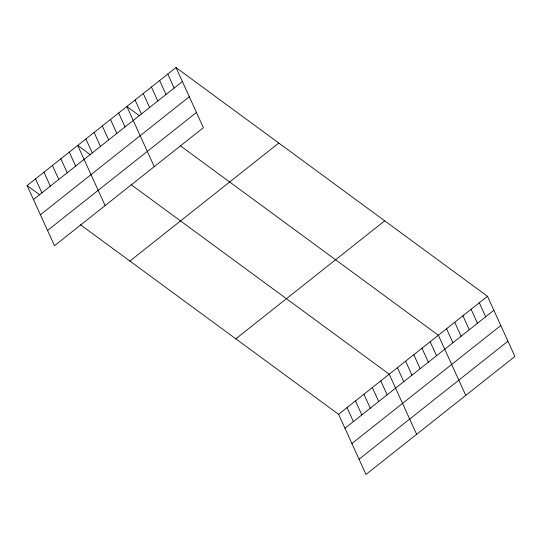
<?xml version="1.0" encoding="UTF-8"?>
<svg xmlns="http://www.w3.org/2000/svg" width="542" height="542" viewBox="0 0 542 542"><rect width="100%" height="100%" fill="white"/><g stroke="black" fill="none" stroke-linecap="round" stroke-linejoin="round"><path stroke-width="0.81" d="M176.001 67.56L203.399 127.688L54.505 245.689L27.1 185.554L176.001 67.56L487.495 296.311L514.9 356.446L365.999 474.44L338.601 414.312L80.501 224.774M33.462 199.517L182.363 81.524M40.406 214.754L189.307 96.754M47.561 230.452L196.461 112.451M129.897 261.048L278.791 143.047M235.804 338.825L384.705 220.824M338.601 414.312L487.495 296.311M344.963 428.275L493.864 310.275M351.907 443.512L500.801 325.512M359.055 459.209L507.956 341.209M139.545 115.812L126.862 106.496L154.267 166.624M180.262 145.71L438.363 335.254L465.761 395.382M90.406 154.748L77.723 145.439L105.128 205.567M131.123 184.653L389.224 374.19L416.629 434.325M27.1 185.554L39.783 194.869M479.311 302.802L485.673 316.765M471.12 309.292L477.482 323.256M462.929 315.783L469.291 329.746M454.738 322.273L461.1 336.236M446.547 328.764L452.916 342.727M430.172 341.745L436.534 355.708M421.981 348.235L428.343 362.198M413.79 354.725L420.158 368.689M405.606 361.216L411.967 375.179M397.415 367.706L403.776 381.663M380.789 380.877L387.151 394.84M372.347 387.564L378.709 401.527M363.912 394.251L370.274 408.214M355.471 400.938L361.839 414.901M347.036 407.625L353.398 421.588M167.81 74.051L174.172 88.007M159.619 80.534L165.981 94.498M151.428 87.025L157.797 100.988M143.244 93.515L149.606 107.479M135.053 100.006L141.415 113.969M118.671 112.987L125.039 126.95M110.487 119.477L116.848 133.44M102.296 125.968L108.657 139.931M94.105 132.458L100.466 146.421M85.914 138.948L92.275 152.912M69.288 152.126L75.65 166.089M60.853 158.813L67.215 172.769M52.411 165.5L58.773 179.456M43.977 172.18L50.338 186.143M35.535 178.867L41.903 192.83"/></g></svg>
